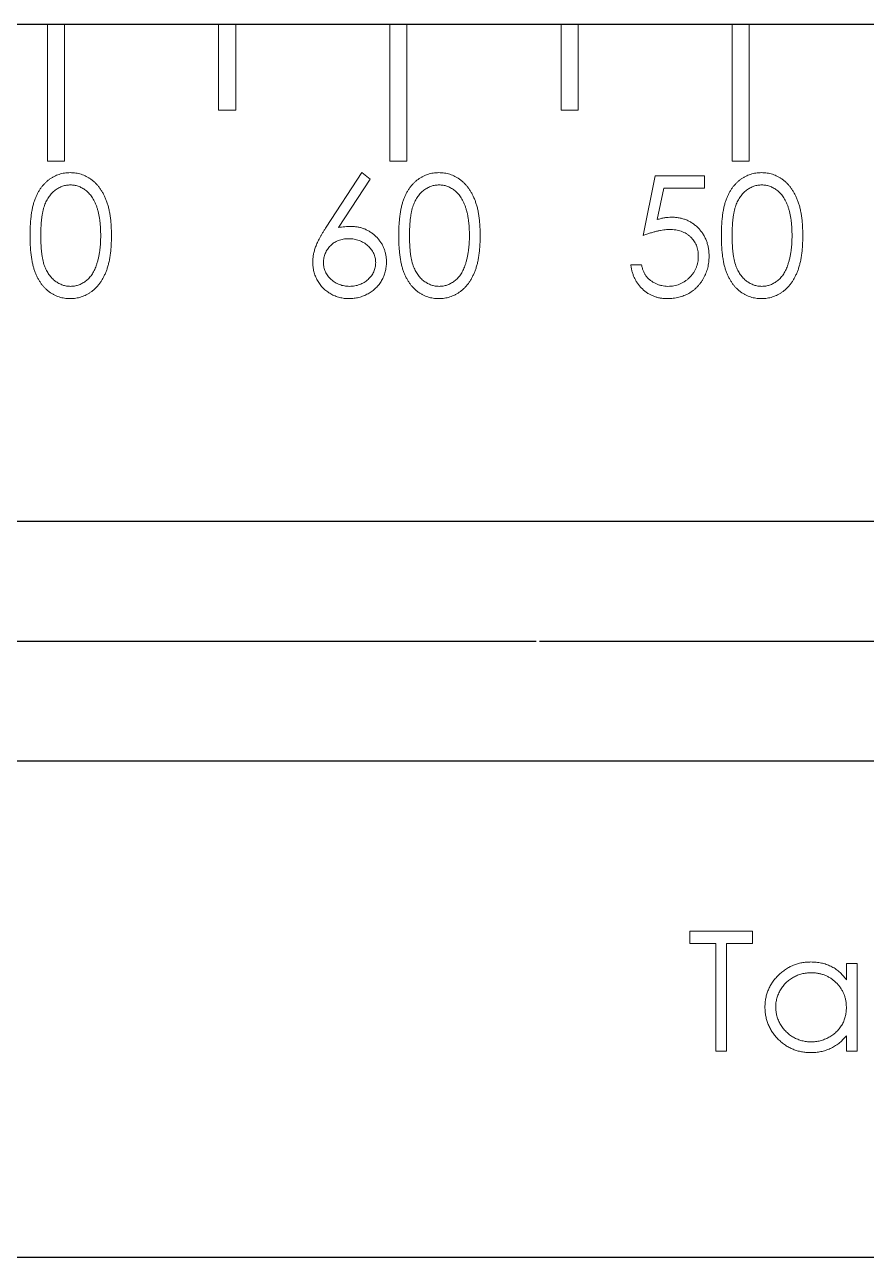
# Model space of a CAD drawing. Header units: millimetres. Extents: x -163 to 21, y 0 to 36.
# Drawn here: x -116.92 to -92.33, y 0 to 36 of the extents above; entities that cross this region are included whole.
import ezdxf

# ---------------------------------------------------------------- set-up
doc = ezdxf.new("R2010")
doc.units = ezdxf.units.MM
doc.linetypes.add('CENTERX2', pattern=[20.32, 12.7, -2.54, 2.54, -2.54])

msp = doc.modelspace()

# ---------------------------------------------------------------- linework, layer by layer
at = {"color": 7, "linetype": 'Continuous'}
for p, q in [((0, 36), (-150, 36)), ((-135, 21.5), (-15, 21.5)), ((-135, 14.5), (-15, 14.5)), ((0, 0), (-150, 0))]:
    msp.add_line(p, q, dxfattribs=at)
at = {"color": 7, "linetype": 'Continuous', "lineweight": 15}
for p, q in [((0, 36), (-150, 36)), ((-116.25, 36), (-116.25, 32.015)), ((-115.75, 32.015), (-115.75, 36)), ((-111.25, 36), (-111.25, 33.5)), ((-110.75, 33.5), (-110.75, 36)), ((-106.25, 36), (-106.25, 32.015)), ((-105.75, 32.015), (-105.75, 36)), ((-101.25, 36), (-101.25, 33.5)), ((-100.75, 33.5), (-100.75, 36)), ((-96.25, 36), (-96.25, 32.015)), ((-95.75, 32.015), (-95.75, 36)), ((-111.25, 33.5), (-110.75, 33.5)), ((-101.25, 33.5), (-100.75, 33.5)), ((-116.25, 32.015), (-115.75, 32.015)), ((-106.25, 32.015), (-105.75, 32.015)), ((-96.25, 32.015), (-95.75, 32.015)), ((-108.111, 30.081), (-107.067, 31.678)), ((-106.825, 31.488), (-107.75, 30.074)), ((-107.067, 31.678), (-106.825, 31.488)), ((-98.855, 29.838), (-98.496, 31.588)), ((-98.496, 31.588), (-97.06, 31.588)), ((-97.06, 31.588), (-97.06, 31.229)), ((-98.251, 31.229), (-98.439, 30.309)), ((-97.06, 31.229), (-98.251, 31.229)), ((-99.214, 28.985), (-98.9, 28.985)), ((-15, 21.5), (-135, 21.5)), ((-135, 14.5), (-15, 14.5)), ((-97.492, 9.524), (-95.653, 9.524)), ((-97.492, 9.165), (-97.492, 9.524)), ((-95.653, 9.524), (-95.653, 9.165)), ((-96.73, 9.165), (-97.492, 9.165)), ((-96.73, 6.024), (-96.73, 9.165)), ((-96.415, 9.165), (-96.415, 6.024)), ((-95.653, 9.165), (-96.415, 9.165)), ((-92.915, 8.581), (-92.601, 8.581)), ((-92.915, 8.108), (-92.915, 8.581)), ((-92.601, 8.581), (-92.601, 6.024)), ((-92.915, 6.024), (-92.915, 6.466)), ((-96.415, 6.024), (-96.73, 6.024)), ((-92.601, 6.024), (-92.915, 6.024)), ((-150, 0), (0, 0))]:
    msp.add_line(p, q, dxfattribs=at)
at = {"color": 7, "linetype": 'CENTERX2'}
for p, q in [((-162.835, 18), (20.962, 18)), ((-135, 18), (-15, 18))]:
    msp.add_line(p, q, dxfattribs=at)
at = {"color": 7, "linetype": 'Continuous', "lineweight": 15}
for points, knots in [([(-116.759, 29.837), (-116.759, 29.893), (-116.758, 30.002), (-116.751, 30.161), (-116.739, 30.309), (-116.723, 30.449), (-116.703, 30.578), (-116.677, 30.697), (-116.647, 30.807), (-116.613, 30.907), (-116.574, 31), (-116.531, 31.086), (-116.484, 31.166), (-116.434, 31.242), (-116.379, 31.31), (-116.322, 31.374), (-116.26, 31.431), (-116.194, 31.483), (-116.125, 31.528), (-116.055, 31.568), (-115.982, 31.603), (-115.907, 31.629), (-115.83, 31.652), (-115.752, 31.667), (-115.671, 31.676), (-115.616, 31.677), (-115.589, 31.678)], [0, 0, 0, 0, 0.068595, 0.133246, 0.194313, 0.251279, 0.304513, 0.354235, 0.400481, 0.443411, 0.484015, 0.523252, 0.561042, 0.5979, 0.633518, 0.668314, 0.702496, 0.736685, 0.770293, 0.803437, 0.835913, 0.86846, 0.900847, 0.933467, 0.966258, 1, 1, 1, 1]), ([(-115.589, 31.678), (-115.561, 31.677), (-115.506, 31.676), (-115.424, 31.667), (-115.344, 31.652), (-115.266, 31.63), (-115.19, 31.602), (-115.116, 31.568), (-115.044, 31.529), (-114.975, 31.482), (-114.907, 31.43), (-114.844, 31.371), (-114.784, 31.306), (-114.728, 31.236), (-114.675, 31.159), (-114.626, 31.076), (-114.582, 30.986), (-114.539, 30.891), (-114.502, 30.788), (-114.469, 30.677), (-114.442, 30.557), (-114.419, 30.43), (-114.402, 30.293), (-114.389, 30.148), (-114.383, 29.995), (-114.381, 29.89), (-114.381, 29.837)], [0, 0, 0, 0, 0.033788, 0.067194, 0.099862, 0.132567, 0.165151, 0.197913, 0.231319, 0.265083, 0.299255, 0.334399, 0.369943, 0.406284, 0.444064, 0.482998, 0.523354, 0.565537, 0.609613, 0.656391, 0.705885, 0.758325, 0.813832, 0.872795, 0.934722, 1, 1, 1, 1]), ([(-105.99, 29.837), (-105.989, 29.893), (-105.989, 30.002), (-105.982, 30.161), (-105.97, 30.309), (-105.954, 30.449), (-105.934, 30.578), (-105.908, 30.697), (-105.878, 30.807), (-105.844, 30.907), (-105.805, 31), (-105.762, 31.086), (-105.715, 31.166), (-105.665, 31.242), (-105.61, 31.31), (-105.553, 31.374), (-105.491, 31.431), (-105.425, 31.483), (-105.356, 31.528), (-105.285, 31.568), (-105.213, 31.603), (-105.138, 31.629), (-105.061, 31.652), (-104.982, 31.667), (-104.902, 31.676), (-104.847, 31.677), (-104.82, 31.678)], [0, 0, 0, 0, 0.068595, 0.133246, 0.194313, 0.251279, 0.304513, 0.354235, 0.400481, 0.443411, 0.484015, 0.523252, 0.561042, 0.5979, 0.633518, 0.668314, 0.702496, 0.736685, 0.770293, 0.803437, 0.835913, 0.86846, 0.900847, 0.933467, 0.966258, 1, 1, 1, 1]), ([(-104.82, 31.678), (-104.792, 31.677), (-104.736, 31.676), (-104.655, 31.667), (-104.575, 31.652), (-104.497, 31.63), (-104.421, 31.602), (-104.347, 31.568), (-104.275, 31.529), (-104.205, 31.482), (-104.138, 31.43), (-104.075, 31.371), (-104.015, 31.306), (-103.958, 31.236), (-103.906, 31.159), (-103.857, 31.076), (-103.812, 30.986), (-103.77, 30.891), (-103.733, 30.788), (-103.699, 30.677), (-103.673, 30.557), (-103.65, 30.43), (-103.633, 30.293), (-103.62, 30.148), (-103.614, 29.995), (-103.612, 29.89), (-103.612, 29.837)], [0, 0, 0, 0, 0.033788, 0.067194, 0.099862, 0.132567, 0.165151, 0.197913, 0.231319, 0.265083, 0.299255, 0.334399, 0.369943, 0.406284, 0.444064, 0.482998, 0.523354, 0.565537, 0.609613, 0.656391, 0.705885, 0.758325, 0.813832, 0.872795, 0.934722, 1, 1, 1, 1]), ([(-96.567, 29.837), (-96.566, 29.893), (-96.566, 30.002), (-96.559, 30.161), (-96.547, 30.309), (-96.531, 30.449), (-96.511, 30.578), (-96.485, 30.697), (-96.455, 30.807), (-96.421, 30.907), (-96.382, 31), (-96.339, 31.086), (-96.292, 31.166), (-96.242, 31.242), (-96.187, 31.31), (-96.13, 31.374), (-96.067, 31.431), (-96.002, 31.483), (-95.933, 31.528), (-95.862, 31.568), (-95.79, 31.603), (-95.715, 31.629), (-95.638, 31.652), (-95.559, 31.667), (-95.479, 31.676), (-95.424, 31.677), (-95.397, 31.678)], [0, 0, 0, 0, 0.068595, 0.133246, 0.194313, 0.251279, 0.304513, 0.354235, 0.400481, 0.443411, 0.484015, 0.523252, 0.561042, 0.5979, 0.633518, 0.668314, 0.702496, 0.736685, 0.770293, 0.803437, 0.835913, 0.86846, 0.900847, 0.933467, 0.966258, 1, 1, 1, 1]), ([(-95.397, 31.678), (-95.369, 31.677), (-95.313, 31.676), (-95.232, 31.667), (-95.152, 31.652), (-95.074, 31.63), (-94.998, 31.602), (-94.924, 31.568), (-94.852, 31.529), (-94.782, 31.482), (-94.715, 31.43), (-94.652, 31.371), (-94.592, 31.306), (-94.535, 31.236), (-94.483, 31.159), (-94.434, 31.076), (-94.389, 30.986), (-94.347, 30.891), (-94.31, 30.788), (-94.276, 30.677), (-94.249, 30.557), (-94.227, 30.43), (-94.21, 30.293), (-94.197, 30.148), (-94.19, 29.995), (-94.189, 29.89), (-94.189, 29.837)], [0, 0, 0, 0, 0.033788, 0.067194, 0.099862, 0.132567, 0.165151, 0.197913, 0.231319, 0.265083, 0.299255, 0.334399, 0.369943, 0.406284, 0.444064, 0.482998, 0.523354, 0.565537, 0.609613, 0.656391, 0.705885, 0.758325, 0.813832, 0.872795, 0.934722, 1, 1, 1, 1]), ([(-115.578, 31.319), (-115.617, 31.317), (-115.695, 31.313), (-115.809, 31.284), (-115.919, 31.234), (-116.006, 31.179), (-116.073, 31.127), (-116.12, 31.081), (-116.164, 31.032), (-116.205, 30.977), (-116.243, 30.919), (-116.278, 30.856), (-116.309, 30.788), (-116.338, 30.715), (-116.364, 30.636), (-116.385, 30.548), (-116.405, 30.452), (-116.418, 30.346), (-116.431, 30.232), (-116.438, 30.108), (-116.445, 29.976), (-116.445, 29.885), (-116.445, 29.838)], [0, 0, 0, 0, 0.060387, 0.120883, 0.182755, 0.247811, 0.281299, 0.315088, 0.349702, 0.384857, 0.420966, 0.458511, 0.497175, 0.537602, 0.580503, 0.627468, 0.678388, 0.733983, 0.793747, 0.857714, 0.926698, 1, 1, 1, 1]), ([(-114.695, 29.838), (-114.695, 29.88), (-114.697, 29.962), (-114.701, 30.083), (-114.711, 30.197), (-114.723, 30.306), (-114.741, 30.409), (-114.759, 30.507), (-114.784, 30.597), (-114.811, 30.683), (-114.842, 30.763), (-114.876, 30.837), (-114.912, 30.906), (-114.952, 30.969), (-114.994, 31.027), (-115.039, 31.079), (-115.087, 31.126), (-115.154, 31.179), (-115.241, 31.234), (-115.35, 31.284), (-115.464, 31.313), (-115.54, 31.317), (-115.578, 31.319)], [0, 0, 0, 0, 0.065681, 0.128486, 0.188175, 0.245106, 0.299448, 0.350823, 0.399942, 0.446672, 0.491255, 0.533376, 0.573853, 0.612526, 0.649597, 0.685532, 0.720106, 0.753838, 0.818925, 0.880493, 0.940311, 1, 1, 1, 1]), ([(-104.809, 31.319), (-104.848, 31.317), (-104.925, 31.313), (-105.04, 31.284), (-105.149, 31.234), (-105.237, 31.179), (-105.304, 31.127), (-105.351, 31.081), (-105.395, 31.032), (-105.435, 30.977), (-105.474, 30.919), (-105.509, 30.856), (-105.54, 30.788), (-105.569, 30.715), (-105.595, 30.636), (-105.616, 30.548), (-105.635, 30.452), (-105.649, 30.346), (-105.661, 30.232), (-105.669, 30.108), (-105.675, 29.976), (-105.676, 29.885), (-105.676, 29.838)], [0, 0, 0, 0, 0.060387, 0.120883, 0.182755, 0.247811, 0.281299, 0.315088, 0.349702, 0.384857, 0.420966, 0.458511, 0.497175, 0.537602, 0.580503, 0.627468, 0.678388, 0.733983, 0.793747, 0.857714, 0.926698, 1, 1, 1, 1]), ([(-103.926, 29.838), (-103.926, 29.88), (-103.927, 29.962), (-103.931, 30.083), (-103.942, 30.197), (-103.954, 30.306), (-103.971, 30.409), (-103.99, 30.507), (-104.015, 30.597), (-104.042, 30.683), (-104.073, 30.763), (-104.107, 30.837), (-104.143, 30.906), (-104.182, 30.969), (-104.224, 31.027), (-104.27, 31.079), (-104.318, 31.126), (-104.385, 31.179), (-104.472, 31.234), (-104.581, 31.284), (-104.694, 31.313), (-104.771, 31.317), (-104.809, 31.319)], [0, 0, 0, 0, 0.065681, 0.128486, 0.188175, 0.245106, 0.299448, 0.350823, 0.399942, 0.446672, 0.491255, 0.533376, 0.573853, 0.612526, 0.649597, 0.685532, 0.720106, 0.753838, 0.818925, 0.880493, 0.940311, 1, 1, 1, 1]), ([(-95.386, 31.319), (-95.425, 31.317), (-95.502, 31.313), (-95.617, 31.284), (-95.726, 31.234), (-95.814, 31.179), (-95.881, 31.127), (-95.928, 31.081), (-95.972, 31.032), (-96.012, 30.977), (-96.05, 30.919), (-96.085, 30.856), (-96.117, 30.788), (-96.146, 30.715), (-96.172, 30.636), (-96.193, 30.548), (-96.212, 30.452), (-96.226, 30.346), (-96.238, 30.232), (-96.246, 30.108), (-96.252, 29.976), (-96.253, 29.885), (-96.253, 29.838)], [0, 0, 0, 0, 0.060387, 0.120883, 0.182755, 0.247811, 0.281299, 0.315088, 0.349702, 0.384857, 0.420966, 0.458511, 0.497175, 0.537602, 0.580503, 0.627468, 0.678388, 0.733983, 0.793747, 0.857714, 0.926698, 1, 1, 1, 1]), ([(-94.503, 29.838), (-94.503, 29.88), (-94.504, 29.962), (-94.508, 30.083), (-94.519, 30.197), (-94.531, 30.306), (-94.548, 30.409), (-94.567, 30.507), (-94.592, 30.597), (-94.619, 30.683), (-94.65, 30.763), (-94.684, 30.837), (-94.72, 30.906), (-94.759, 30.969), (-94.801, 31.027), (-94.847, 31.079), (-94.895, 31.126), (-94.962, 31.179), (-95.049, 31.234), (-95.158, 31.284), (-95.271, 31.313), (-95.348, 31.317), (-95.386, 31.319)], [0, 0, 0, 0, 0.065681, 0.128486, 0.188175, 0.245106, 0.299448, 0.350823, 0.399942, 0.446672, 0.491255, 0.533376, 0.573853, 0.612526, 0.649597, 0.685532, 0.720106, 0.753838, 0.818925, 0.880493, 0.940311, 1, 1, 1, 1]), ([(-98.439, 30.309), (-98.402, 30.319), (-98.331, 30.339), (-98.225, 30.361), (-98.124, 30.374), (-98.059, 30.376), (-98.027, 30.377)], [0, 0, 0, 0, 0.275068, 0.532901, 0.773973, 1, 1, 1, 1]), ([(-98.027, 30.377), (-97.988, 30.376), (-97.911, 30.374), (-97.799, 30.358), (-97.691, 30.333), (-97.589, 30.298), (-97.493, 30.253), (-97.402, 30.197), (-97.316, 30.131), (-97.236, 30.056), (-97.163, 29.973), (-97.099, 29.884), (-97.045, 29.789), (-97.002, 29.688), (-96.967, 29.583), (-96.944, 29.47), (-96.928, 29.353), (-96.927, 29.273), (-96.926, 29.232)], [0, 0, 0, 0, 0.0658076, 0.1293943, 0.1908941, 0.2512811, 0.310815, 0.370371, 0.4307683, 0.4928813, 0.5551039, 0.6160671, 0.677256, 0.7382598, 0.8007621, 0.8647776, 0.9310453, 1, 1, 1, 1]), ([(-108.503, 29.064), (-108.501, 29.1), (-108.499, 29.174), (-108.482, 29.285), (-108.455, 29.399), (-108.425, 29.496), (-108.393, 29.575), (-108.366, 29.639), (-108.333, 29.705), (-108.298, 29.775), (-108.257, 29.847), (-108.213, 29.923), (-108.163, 30.001), (-108.129, 30.054), (-108.111, 30.081)], [0, 0, 0, 0, 0.097818, 0.199726, 0.305276, 0.415811, 0.474472, 0.537274, 0.603657, 0.674299, 0.749834, 0.828598, 0.912378, 1, 1, 1, 1]), ([(-107.75, 30.074), (-107.688, 30.083), (-107.568, 30.103), (-107.446, 30.106), (-107.387, 30.107)], [0, 0, 0, 0, 0.5126593, 1, 1, 1, 1]), ([(-107.387, 30.107), (-107.352, 30.106), (-107.282, 30.104), (-107.179, 30.09), (-107.08, 30.067), (-106.986, 30.034), (-106.895, 29.991), (-106.809, 29.94), (-106.727, 29.878), (-106.65, 29.809), (-106.58, 29.732), (-106.517, 29.651), (-106.465, 29.565), (-106.423, 29.474), (-106.39, 29.38), (-106.366, 29.28), (-106.352, 29.177), (-106.35, 29.106), (-106.349, 29.07)], [0, 0, 0, 0, 0.065231, 0.128405, 0.190067, 0.250943, 0.311546, 0.372863, 0.435024, 0.499072, 0.563091, 0.62551, 0.68668, 0.747283, 0.808563, 0.870742, 0.934341, 1, 1, 1, 1]), ([(-98.084, 30.018), (-98.111, 30.017), (-98.167, 30.016), (-98.253, 30.007), (-98.343, 29.993), (-98.438, 29.973), (-98.536, 29.947), (-98.639, 29.917), (-98.746, 29.88), (-98.818, 29.852), (-98.855, 29.838)], [0, 0, 0, 0, 0.102203, 0.2110233, 0.3250997, 0.4465021, 0.5737877, 0.7089007, 0.8503579, 1, 1, 1, 1]), ([(-97.24, 29.245), (-97.24, 29.273), (-97.242, 29.328), (-97.252, 29.408), (-97.271, 29.484), (-97.296, 29.557), (-97.328, 29.625), (-97.368, 29.689), (-97.415, 29.749), (-97.469, 29.804), (-97.528, 29.855), (-97.594, 29.898), (-97.664, 29.935), (-97.738, 29.966), (-97.818, 29.989), (-97.902, 30.006), (-97.992, 30.015), (-98.053, 30.017), (-98.084, 30.018)], [0, 0, 0, 0, 0.065351, 0.127916, 0.18836, 0.247216, 0.30563, 0.36377, 0.422661, 0.482687, 0.5433, 0.604118, 0.664965, 0.727413, 0.791468, 0.858055, 0.927037, 1, 1, 1, 1]), ([(-115.589, 27.998), (-115.616, 27.999), (-115.671, 28), (-115.752, 28.009), (-115.83, 28.025), (-115.906, 28.046), (-115.981, 28.072), (-116.053, 28.106), (-116.123, 28.146), (-116.192, 28.19), (-116.257, 28.242), (-116.319, 28.299), (-116.376, 28.362), (-116.43, 28.432), (-116.481, 28.506), (-116.528, 28.587), (-116.571, 28.674), (-116.611, 28.767), (-116.646, 28.869), (-116.677, 28.979), (-116.701, 29.099), (-116.722, 29.228), (-116.739, 29.367), (-116.751, 29.515), (-116.758, 29.673), (-116.759, 29.781), (-116.759, 29.837)], [0, 0, 0, 0, 0.033787, 0.066622, 0.099285, 0.131361, 0.163585, 0.196104, 0.228902, 0.262158, 0.295991, 0.330218, 0.36506, 0.400951, 0.43762, 0.475708, 0.515381, 0.556414, 0.599765, 0.646424, 0.696431, 0.749782, 0.806573, 0.867436, 0.931887, 1, 1, 1, 1]), ([(-116.445, 29.838), (-116.445, 29.791), (-116.445, 29.701), (-116.439, 29.569), (-116.43, 29.446), (-116.42, 29.332), (-116.404, 29.226), (-116.386, 29.13), (-116.365, 29.042), (-116.339, 28.962), (-116.31, 28.889), (-116.278, 28.822), (-116.244, 28.759), (-116.206, 28.7), (-116.165, 28.646), (-116.121, 28.596), (-116.073, 28.551), (-116.006, 28.497), (-115.918, 28.442), (-115.808, 28.393), (-115.694, 28.363), (-115.617, 28.359), (-115.578, 28.357)], [0, 0, 0, 0, 0.072951, 0.141584, 0.205926, 0.265301, 0.320597, 0.371817, 0.41879, 0.461699, 0.502134, 0.540804, 0.578181, 0.614297, 0.649678, 0.684299, 0.718359, 0.752081, 0.817652, 0.879722, 0.939966, 1, 1, 1, 1]), ([(-114.381, 29.837), (-114.381, 29.783), (-114.383, 29.679), (-114.389, 29.526), (-114.402, 29.382), (-114.419, 29.247), (-114.441, 29.119), (-114.469, 29.001), (-114.499, 28.89), (-114.537, 28.788), (-114.578, 28.693), (-114.624, 28.604), (-114.672, 28.521), (-114.724, 28.444), (-114.78, 28.372), (-114.841, 28.308), (-114.905, 28.249), (-114.972, 28.196), (-115.043, 28.15), (-115.115, 28.109), (-115.189, 28.076), (-115.265, 28.047), (-115.343, 28.025), (-115.424, 28.01), (-115.506, 28), (-115.561, 27.999), (-115.589, 27.998)], [0, 0, 0, 0, 0.065063, 0.126773, 0.185516, 0.240765, 0.29298, 0.34225, 0.388919, 0.432776, 0.474628, 0.514775, 0.553606, 0.591426, 0.628028, 0.663804, 0.698984, 0.733591, 0.767628, 0.801208, 0.834264, 0.866981, 0.89972, 0.932702, 0.966176, 1, 1, 1, 1]), ([(-114.827, 28.958), (-114.817, 28.989), (-114.795, 29.053), (-114.768, 29.151), (-114.746, 29.254), (-114.727, 29.362), (-114.713, 29.474), (-114.702, 29.591), (-114.696, 29.713), (-114.695, 29.796), (-114.695, 29.838)], [0, 0, 0, 0, 0.110588, 0.224542, 0.342503, 0.464324, 0.590756, 0.722227, 0.858843, 1, 1, 1, 1]), ([(-107.453, 29.748), (-107.48, 29.748), (-107.532, 29.746), (-107.608, 29.737), (-107.681, 29.721), (-107.75, 29.699), (-107.814, 29.67), (-107.875, 29.635), (-107.932, 29.593), (-107.985, 29.546), (-108.033, 29.494), (-108.074, 29.439), (-108.11, 29.381), (-108.138, 29.32), (-108.161, 29.257), (-108.177, 29.191), (-108.186, 29.122), (-108.188, 29.075), (-108.189, 29.051)], [0, 0, 0, 0, 0.070599, 0.137901, 0.203196, 0.26679, 0.329106, 0.390654, 0.452653, 0.515748, 0.577926, 0.63893, 0.698351, 0.757296, 0.816394, 0.876267, 0.936817, 1, 1, 1, 1]), ([(-106.663, 29.051), (-106.663, 29.075), (-106.665, 29.122), (-106.677, 29.191), (-106.694, 29.257), (-106.719, 29.321), (-106.752, 29.381), (-106.793, 29.439), (-106.84, 29.495), (-106.894, 29.546), (-106.953, 29.593), (-107.015, 29.635), (-107.081, 29.67), (-107.149, 29.699), (-107.221, 29.72), (-107.296, 29.737), (-107.373, 29.746), (-107.426, 29.748), (-107.453, 29.748)], [0, 0, 0, 0, 0.061138, 0.119994, 0.178225, 0.236256, 0.294929, 0.354716, 0.41673, 0.480664, 0.545832, 0.609758, 0.672971, 0.736017, 0.799839, 0.864775, 0.931088, 1, 1, 1, 1]), ([(-104.82, 27.998), (-104.847, 27.999), (-104.902, 28), (-104.982, 28.009), (-105.061, 28.025), (-105.137, 28.046), (-105.212, 28.072), (-105.284, 28.106), (-105.354, 28.146), (-105.422, 28.19), (-105.487, 28.242), (-105.549, 28.299), (-105.607, 28.362), (-105.661, 28.432), (-105.712, 28.506), (-105.759, 28.587), (-105.802, 28.674), (-105.842, 28.767), (-105.877, 28.869), (-105.908, 28.979), (-105.932, 29.099), (-105.953, 29.228), (-105.97, 29.367), (-105.982, 29.515), (-105.989, 29.673), (-105.989, 29.781), (-105.99, 29.837)], [0, 0, 0, 0, 0.033787, 0.066622, 0.099285, 0.131361, 0.163585, 0.196104, 0.228902, 0.262158, 0.295991, 0.330218, 0.36506, 0.400951, 0.43762, 0.475708, 0.515381, 0.556414, 0.599765, 0.646424, 0.696431, 0.749782, 0.806573, 0.867436, 0.931887, 1, 1, 1, 1]), ([(-105.676, 29.838), (-105.676, 29.791), (-105.675, 29.701), (-105.669, 29.569), (-105.661, 29.446), (-105.65, 29.332), (-105.635, 29.226), (-105.617, 29.13), (-105.595, 29.042), (-105.57, 28.962), (-105.541, 28.889), (-105.509, 28.822), (-105.475, 28.759), (-105.437, 28.7), (-105.395, 28.646), (-105.351, 28.596), (-105.303, 28.551), (-105.237, 28.497), (-105.149, 28.442), (-105.038, 28.393), (-104.925, 28.363), (-104.848, 28.359), (-104.809, 28.357)], [0, 0, 0, 0, 0.072951, 0.141584, 0.205926, 0.265301, 0.320597, 0.371817, 0.41879, 0.461699, 0.502134, 0.540804, 0.578181, 0.614297, 0.649678, 0.684299, 0.718359, 0.752081, 0.817652, 0.879722, 0.939966, 1, 1, 1, 1]), ([(-103.612, 29.837), (-103.612, 29.783), (-103.614, 29.679), (-103.62, 29.526), (-103.633, 29.382), (-103.649, 29.247), (-103.672, 29.119), (-103.699, 29.001), (-103.73, 28.89), (-103.768, 28.788), (-103.809, 28.693), (-103.854, 28.604), (-103.903, 28.521), (-103.955, 28.444), (-104.011, 28.372), (-104.072, 28.308), (-104.136, 28.249), (-104.203, 28.196), (-104.273, 28.15), (-104.345, 28.109), (-104.42, 28.076), (-104.496, 28.047), (-104.574, 28.025), (-104.654, 28.01), (-104.736, 28), (-104.792, 27.999), (-104.82, 27.998)], [0, 0, 0, 0, 0.065063, 0.126773, 0.185516, 0.240765, 0.29298, 0.34225, 0.388919, 0.432776, 0.474628, 0.514775, 0.553606, 0.591426, 0.628028, 0.663804, 0.698984, 0.733591, 0.767628, 0.801208, 0.834264, 0.866981, 0.89972, 0.932702, 0.966176, 1, 1, 1, 1]), ([(-104.058, 28.958), (-104.048, 28.989), (-104.026, 29.053), (-103.999, 29.151), (-103.977, 29.254), (-103.957, 29.362), (-103.944, 29.474), (-103.933, 29.591), (-103.927, 29.713), (-103.926, 29.796), (-103.926, 29.838)], [0, 0, 0, 0, 0.110588, 0.224542, 0.342503, 0.464324, 0.590756, 0.722227, 0.858843, 1, 1, 1, 1]), ([(-95.397, 27.998), (-95.424, 27.999), (-95.479, 28), (-95.559, 28.009), (-95.638, 28.025), (-95.714, 28.046), (-95.789, 28.072), (-95.861, 28.106), (-95.931, 28.146), (-95.999, 28.19), (-96.064, 28.242), (-96.126, 28.299), (-96.184, 28.362), (-96.238, 28.432), (-96.289, 28.506), (-96.335, 28.587), (-96.379, 28.674), (-96.418, 28.767), (-96.454, 28.869), (-96.485, 28.979), (-96.509, 29.099), (-96.53, 29.228), (-96.547, 29.367), (-96.559, 29.515), (-96.566, 29.673), (-96.566, 29.781), (-96.567, 29.837)], [0, 0, 0, 0, 0.033787, 0.066622, 0.099285, 0.131361, 0.163585, 0.196104, 0.228902, 0.262158, 0.295991, 0.330218, 0.36506, 0.400951, 0.43762, 0.475708, 0.515381, 0.556414, 0.599765, 0.646424, 0.696431, 0.749782, 0.806573, 0.867436, 0.931887, 1, 1, 1, 1]), ([(-96.253, 29.838), (-96.253, 29.791), (-96.252, 29.701), (-96.246, 29.569), (-96.238, 29.446), (-96.227, 29.332), (-96.212, 29.226), (-96.194, 29.13), (-96.172, 29.042), (-96.147, 28.962), (-96.118, 28.889), (-96.086, 28.822), (-96.052, 28.759), (-96.014, 28.7), (-95.972, 28.646), (-95.928, 28.596), (-95.88, 28.551), (-95.814, 28.497), (-95.726, 28.442), (-95.615, 28.393), (-95.502, 28.363), (-95.425, 28.359), (-95.386, 28.357)], [0, 0, 0, 0, 0.072951, 0.141584, 0.205926, 0.265301, 0.320597, 0.371817, 0.41879, 0.461699, 0.502134, 0.540804, 0.578181, 0.614297, 0.649678, 0.684299, 0.718359, 0.752081, 0.817652, 0.879722, 0.939966, 1, 1, 1, 1]), ([(-94.189, 29.837), (-94.189, 29.783), (-94.19, 29.679), (-94.197, 29.526), (-94.21, 29.382), (-94.226, 29.247), (-94.249, 29.119), (-94.276, 29.001), (-94.307, 28.89), (-94.345, 28.788), (-94.386, 28.693), (-94.431, 28.604), (-94.479, 28.521), (-94.532, 28.444), (-94.588, 28.372), (-94.649, 28.308), (-94.713, 28.249), (-94.78, 28.196), (-94.85, 28.15), (-94.922, 28.109), (-94.997, 28.076), (-95.073, 28.047), (-95.151, 28.025), (-95.231, 28.01), (-95.313, 28), (-95.369, 27.999), (-95.397, 27.998)], [0, 0, 0, 0, 0.065063, 0.126773, 0.185516, 0.240765, 0.29298, 0.34225, 0.388919, 0.432776, 0.474628, 0.514775, 0.553606, 0.591426, 0.628028, 0.663804, 0.698984, 0.733591, 0.767628, 0.801208, 0.834264, 0.866981, 0.89972, 0.932702, 0.966176, 1, 1, 1, 1]), ([(-94.635, 28.958), (-94.625, 28.989), (-94.603, 29.053), (-94.576, 29.151), (-94.554, 29.254), (-94.534, 29.362), (-94.521, 29.474), (-94.51, 29.591), (-94.504, 29.713), (-94.503, 29.796), (-94.503, 29.838)], [0, 0, 0, 0, 0.110588, 0.224542, 0.342503, 0.464324, 0.590756, 0.722227, 0.858843, 1, 1, 1, 1]), ([(-96.926, 29.232), (-96.926, 29.203), (-96.928, 29.146), (-96.934, 29.062), (-96.947, 28.98), (-96.965, 28.899), (-96.987, 28.821), (-97.015, 28.744), (-97.048, 28.669), (-97.085, 28.596), (-97.126, 28.525), (-97.172, 28.46), (-97.22, 28.398), (-97.272, 28.34), (-97.328, 28.287), (-97.388, 28.238), (-97.451, 28.192), (-97.517, 28.152), (-97.586, 28.115), (-97.659, 28.085), (-97.733, 28.058), (-97.811, 28.036), (-97.891, 28.019), (-97.974, 28.007), (-98.059, 27.999), (-98.117, 27.999), (-98.146, 27.998)], [0, 0, 0, 0, 0.044014, 0.087434, 0.130118, 0.172554, 0.214555, 0.256298, 0.298438, 0.340849, 0.382715, 0.423924, 0.464246, 0.504074, 0.543862, 0.583567, 0.623094, 0.663229, 0.703551, 0.743938, 0.784541, 0.82575, 0.867757, 0.910745, 0.954914, 1, 1, 1, 1]), ([(-98.128, 28.357), (-98.098, 28.358), (-98.039, 28.36), (-97.952, 28.372), (-97.869, 28.391), (-97.789, 28.42), (-97.711, 28.455), (-97.638, 28.5), (-97.567, 28.551), (-97.501, 28.61), (-97.44, 28.675), (-97.386, 28.744), (-97.341, 28.819), (-97.303, 28.896), (-97.275, 28.978), (-97.254, 29.063), (-97.242, 29.153), (-97.241, 29.214), (-97.24, 29.245)], [0, 0, 0, 0, 0.064207, 0.126425, 0.18768, 0.248216, 0.308305, 0.369661, 0.431699, 0.495947, 0.559758, 0.622295, 0.683911, 0.745092, 0.80674, 0.869087, 0.93329, 1, 1, 1, 1]), ([(-115.578, 28.357), (-115.54, 28.359), (-115.462, 28.362), (-115.349, 28.393), (-115.239, 28.439), (-115.153, 28.494), (-115.088, 28.547), (-115.041, 28.591), (-114.998, 28.641), (-114.957, 28.695), (-114.919, 28.754), (-114.885, 28.818), (-114.854, 28.886), (-114.837, 28.934), (-114.827, 28.958)], [0, 0, 0, 0, 0.112813, 0.225394, 0.339595, 0.459675, 0.521735, 0.583926, 0.648174, 0.713881, 0.781004, 0.851451, 0.924051, 1, 1, 1, 1]), ([(-107.443, 27.998), (-107.49, 28), (-107.583, 28.003), (-107.72, 28.03), (-107.852, 28.074), (-107.978, 28.134), (-108.094, 28.21), (-108.198, 28.301), (-108.289, 28.406), (-108.365, 28.525), (-108.426, 28.653), (-108.471, 28.786), (-108.497, 28.923), (-108.501, 29.017), (-108.503, 29.064)], [0, 0, 0, 0, 0.084335, 0.167052, 0.249566, 0.33274, 0.415915, 0.497828, 0.580373, 0.6646, 0.749467, 0.83251, 0.915639, 1, 1, 1, 1]), ([(-108.189, 29.051), (-108.188, 29.028), (-108.187, 28.981), (-108.176, 28.913), (-108.158, 28.847), (-108.133, 28.784), (-108.103, 28.724), (-108.063, 28.667), (-108.019, 28.611), (-107.966, 28.56), (-107.909, 28.512), (-107.849, 28.471), (-107.785, 28.435), (-107.719, 28.408), (-107.65, 28.385), (-107.578, 28.369), (-107.503, 28.36), (-107.452, 28.358), (-107.426, 28.357)], [0, 0, 0, 0, 0.061842, 0.121262, 0.180746, 0.239231, 0.298308, 0.358183, 0.420359, 0.484792, 0.549938, 0.613718, 0.676681, 0.739154, 0.8022, 0.86674, 0.93205, 1, 1, 1, 1]), ([(-106.349, 29.07), (-106.35, 29.021), (-106.353, 28.925), (-106.381, 28.785), (-106.424, 28.651), (-106.486, 28.526), (-106.563, 28.41), (-106.657, 28.307), (-106.765, 28.215), (-106.886, 28.139), (-107.017, 28.076), (-107.154, 28.031), (-107.297, 28.004), (-107.394, 28), (-107.443, 27.998)], [0, 0, 0, 0, 0.085948, 0.169125, 0.250399, 0.33229, 0.413364, 0.494172, 0.576022, 0.660757, 0.745783, 0.830044, 0.914028, 1, 1, 1, 1]), ([(-107.426, 28.357), (-107.4, 28.358), (-107.349, 28.36), (-107.274, 28.369), (-107.202, 28.385), (-107.133, 28.408), (-107.066, 28.435), (-107.003, 28.471), (-106.943, 28.513), (-106.886, 28.56), (-106.833, 28.611), (-106.788, 28.666), (-106.749, 28.724), (-106.718, 28.784), (-106.693, 28.847), (-106.676, 28.913), (-106.665, 28.981), (-106.664, 29.028), (-106.663, 29.051)], [0, 0, 0, 0, 0.067962, 0.133283, 0.197835, 0.260892, 0.323377, 0.38635, 0.449638, 0.514795, 0.57924, 0.641814, 0.701359, 0.760727, 0.819222, 0.878716, 0.938147, 1, 1, 1, 1]), ([(-104.809, 28.357), (-104.77, 28.359), (-104.693, 28.362), (-104.58, 28.393), (-104.47, 28.439), (-104.384, 28.494), (-104.318, 28.547), (-104.271, 28.591), (-104.228, 28.641), (-104.188, 28.695), (-104.15, 28.754), (-104.116, 28.818), (-104.085, 28.886), (-104.067, 28.934), (-104.058, 28.958)], [0, 0, 0, 0, 0.112813, 0.225394, 0.339595, 0.459675, 0.521735, 0.583926, 0.648174, 0.713881, 0.781004, 0.851451, 0.924051, 1, 1, 1, 1]), ([(-98.146, 27.998), (-98.181, 27.999), (-98.25, 28), (-98.35, 28.015), (-98.447, 28.035), (-98.539, 28.066), (-98.628, 28.104), (-98.711, 28.152), (-98.792, 28.207), (-98.866, 28.272), (-98.935, 28.343), (-98.997, 28.42), (-99.052, 28.502), (-99.1, 28.589), (-99.14, 28.681), (-99.172, 28.778), (-99.198, 28.88), (-99.209, 28.95), (-99.214, 28.985)], [0, 0, 0, 0, 0.065421, 0.128708, 0.190236, 0.250724, 0.310637, 0.370766, 0.431615, 0.493523, 0.555883, 0.617342, 0.678668, 0.740711, 0.802985, 0.866803, 0.932347, 1, 1, 1, 1]), ([(-98.9, 28.985), (-98.892, 28.952), (-98.877, 28.888), (-98.845, 28.798), (-98.805, 28.718), (-98.758, 28.646), (-98.701, 28.584), (-98.637, 28.528), (-98.564, 28.478), (-98.484, 28.436), (-98.399, 28.4), (-98.31, 28.377), (-98.22, 28.36), (-98.159, 28.358), (-98.128, 28.357)], [0, 0, 0, 0, 0.094687, 0.181994, 0.264377, 0.34218, 0.418618, 0.496509, 0.577369, 0.661511, 0.746733, 0.831258, 0.915206, 1, 1, 1, 1]), ([(-95.386, 28.357), (-95.347, 28.359), (-95.27, 28.362), (-95.157, 28.393), (-95.047, 28.439), (-94.961, 28.494), (-94.895, 28.547), (-94.848, 28.591), (-94.805, 28.641), (-94.765, 28.695), (-94.727, 28.754), (-94.693, 28.818), (-94.662, 28.886), (-94.644, 28.934), (-94.635, 28.958)], [0, 0, 0, 0, 0.112813, 0.225394, 0.339595, 0.459675, 0.521735, 0.583926, 0.648174, 0.713881, 0.781004, 0.851451, 0.924051, 1, 1, 1, 1]), ([(-95.294, 7.31), (-95.292, 7.354), (-95.29, 7.442), (-95.271, 7.571), (-95.24, 7.696), (-95.197, 7.815), (-95.141, 7.93), (-95.073, 8.039), (-94.993, 8.144), (-94.901, 8.241), (-94.801, 8.332), (-94.694, 8.41), (-94.583, 8.478), (-94.465, 8.531), (-94.344, 8.575), (-94.217, 8.605), (-94.085, 8.622), (-93.996, 8.625), (-93.95, 8.626)], [0, 0, 0, 0, 0.063775, 0.126079, 0.186904, 0.247574, 0.308003, 0.369132, 0.432033, 0.496791, 0.561611, 0.624914, 0.686726, 0.748079, 0.809582, 0.871631, 0.934886, 1, 1, 1, 1]), ([(-93.946, 8.312), (-93.992, 8.311), (-94.083, 8.307), (-94.216, 8.282), (-94.343, 8.24), (-94.464, 8.183), (-94.577, 8.111), (-94.677, 8.024), (-94.767, 7.924), (-94.842, 7.812), (-94.904, 7.692), (-94.947, 7.566), (-94.975, 7.437), (-94.978, 7.35), (-94.98, 7.306)], [0, 0, 0, 0, 0.085921, 0.169593, 0.252476, 0.336244, 0.419505, 0.502036, 0.584775, 0.669846, 0.754185, 0.836658, 0.91801, 1, 1, 1, 1]), ([(-93.95, 8.626), (-93.898, 8.625), (-93.796, 8.622), (-93.646, 8.599), (-93.504, 8.559), (-93.37, 8.505), (-93.243, 8.433), (-93.124, 8.343), (-93.013, 8.235), (-92.949, 8.151), (-92.915, 8.108)], [0, 0, 0, 0, 0.129862, 0.254654, 0.376015, 0.495255, 0.614798, 0.738106, 0.865196, 1, 1, 1, 1]), ([(-92.915, 7.297), (-92.916, 7.332), (-92.918, 7.402), (-92.933, 7.504), (-92.956, 7.602), (-92.988, 7.695), (-93.03, 7.784), (-93.082, 7.868), (-93.143, 7.948), (-93.212, 8.022), (-93.288, 8.09), (-93.369, 8.15), (-93.455, 8.2), (-93.545, 8.241), (-93.639, 8.274), (-93.738, 8.295), (-93.84, 8.31), (-93.91, 8.312), (-93.946, 8.312)], [0, 0, 0, 0, 0.0656338, 0.1291881, 0.1912187, 0.2519128, 0.3125075, 0.3734944, 0.4351516, 0.4987415, 0.5620952, 0.6241866, 0.6854757, 0.7460968, 0.8076116, 0.8699666, 0.933951, 1, 1, 1, 1]), ([(-93.96, 5.979), (-94.005, 5.98), (-94.094, 5.983), (-94.225, 6.001), (-94.351, 6.031), (-94.473, 6.073), (-94.588, 6.129), (-94.699, 6.195), (-94.805, 6.275), (-94.904, 6.365), (-94.996, 6.464), (-95.076, 6.569), (-95.142, 6.68), (-95.198, 6.795), (-95.241, 6.917), (-95.271, 7.043), (-95.29, 7.175), (-95.292, 7.264), (-95.294, 7.31)], [0, 0, 0, 0, 0.06462, 0.127433, 0.189004, 0.24993, 0.310668, 0.372329, 0.434939, 0.499576, 0.564191, 0.626735, 0.688109, 0.749294, 0.810331, 0.871901, 0.935046, 1, 1, 1, 1]), ([(-94.98, 7.306), (-94.978, 7.263), (-94.974, 7.176), (-94.947, 7.047), (-94.902, 6.921), (-94.841, 6.8), (-94.764, 6.687), (-94.675, 6.585), (-94.574, 6.498), (-94.461, 6.425), (-94.34, 6.365), (-94.213, 6.324), (-94.082, 6.298), (-93.994, 6.295), (-93.949, 6.293)], [0, 0, 0, 0, 0.081589, 0.162859, 0.245484, 0.330807, 0.416493, 0.499893, 0.583048, 0.667158, 0.751312, 0.833785, 0.916256, 1, 1, 1, 1]), ([(-93.949, 6.293), (-93.903, 6.295), (-93.813, 6.298), (-93.68, 6.323), (-93.55, 6.365), (-93.426, 6.423), (-93.311, 6.495), (-93.208, 6.579), (-93.12, 6.676), (-93.046, 6.784), (-92.988, 6.901), (-92.945, 7.027), (-92.92, 7.16), (-92.917, 7.251), (-92.915, 7.297)], [0, 0, 0, 0, 0.084802, 0.168664, 0.252552, 0.33824, 0.423103, 0.505556, 0.586176, 0.667136, 0.748499, 0.830452, 0.913456, 1, 1, 1, 1]), ([(-92.915, 6.466), (-92.951, 6.426), (-93.02, 6.348), (-93.135, 6.246), (-93.258, 6.162), (-93.386, 6.093), (-93.521, 6.042), (-93.662, 6.006), (-93.809, 5.982), (-93.909, 5.98), (-93.96, 5.979)], [0, 0, 0, 0, 0.134298, 0.262085, 0.38627, 0.507165, 0.6273, 0.748145, 0.87237, 1, 1, 1, 1])]:
    msp.add_open_spline(points, degree=3, knots=knots, dxfattribs=at)

doc.saveas('drawing.dxf')
